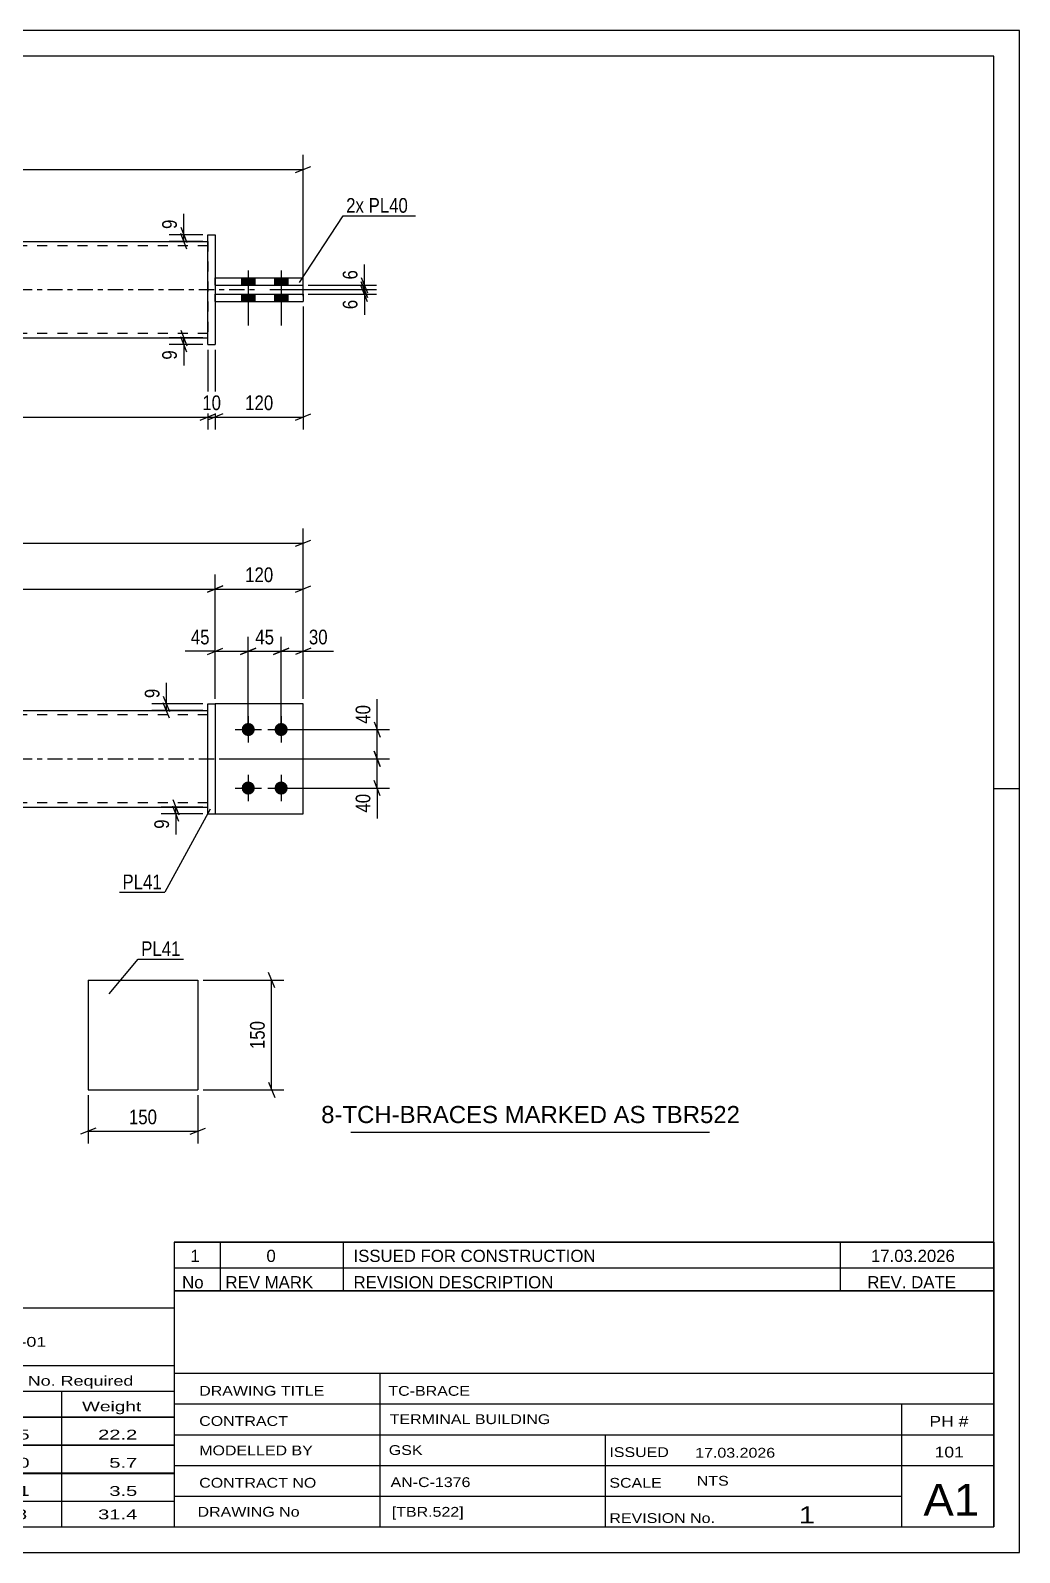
# Model space of a CAD drawing. Header units: millimetres. Extents: x 0 to 420, y 0 to 297.
# Drawn here: x 226.9 to 420, y 0 to 297 of the extents above; entities that cross this region are included whole.
import ezdxf

# ---------------------------------------------------------------- set-up
doc = ezdxf.new("R2010")
doc.units = ezdxf.units.MM
doc.linetypes.add('DXK_LINE_DOT2', pattern=[3.9198, 1.9599, -1.9599])
doc.linetypes.add('DXK_LINE_DOT3', pattern=[5.9187, 2.979, -0.9799, 0.9799, -0.9799])
doc.styles.add('Arial', font='ARIAL.TTF', dxfattribs={"height": 0.2})
doc.styles.add('Arial Narrow', font='ARIALN.TTF', dxfattribs={"height": 0.2})

# ---------------------------------------------------------------- blocks, each defined once
blk = doc.blocks.new('Unknown-581633028-1163')
at = {"color": 5, "linetype": 'Continuous'}
for p, q in [((420, 297), (0, 297)), ((420, 0), (420, 297)), ((415, 292), (5, 292)), ((415, 5), (415, 292)), ((420, 149), (415, 149)), ((5, 5), (415, 5)), ((0, 0), (420, 0))]:
    blk.add_line(p, q, dxfattribs=at)
blk = doc.blocks.new('Part-581633028-1810 - 1791')
at = {"color": 2, "linetype": 'Continuous'}
for p, q in [((127.78, 164.31), (261.59, 164.31)), ((127.78, 145.46), (261.59, 145.46))]:
    blk.add_line(p, q, dxfattribs=at)
at = {"color": 7, "linetype": 'DXK_LINE_DOT2'}
for p, q in [((127.78, 145.46), (127.78, 164.31)), ((261.59, 163.46), (127.78, 163.46)), ((261.59, 145.46), (261.59, 164.31)), ((261.59, 146.31), (127.78, 146.31))]:
    blk.add_line(p, q, dxfattribs=at)
at = {"color": 7, "linetype": 'DXK_LINE_DOT3'}
blk.add_line((117.78, 154.88), (271.59, 154.88), dxfattribs=at)
blk = doc.blocks.new('Part-581633028-1798 - 1791')
at = {"color": 7, "linetype": 'DXK_LINE_DOT2'}
for p, q in [((280.16, 165.6), (263.02, 165.6)), ((263.02, 165.6), (263.02, 144.17)), ((280.16, 144.17), (280.16, 165.6)), ((263.02, 144.17), (280.16, 144.17))]:
    blk.add_line(p, q, dxfattribs=at)
blk = doc.blocks.new('Part-581633028-1815 - 1791')
at = {"color": 2, "linetype": 'Continuous'}
for p, q in [((280.16, 165.6), (263.02, 165.6)), ((280.16, 144.17), (280.16, 165.6)), ((263.02, 144.17), (280.16, 144.17))]:
    blk.add_line(p, q, dxfattribs=at)
at = {"color": 7, "linetype": 'DXK_LINE_DOT2'}
blk.add_line((263.02, 165.6), (263.02, 144.17), dxfattribs=at)
blk = doc.blocks.new('Bolt-581633028-1800 - 1791')
at = {"linetype": 'Continuous'}
for points in [[(269.45, 161.88, -1), (269.45, 159.31, -1)], [(275.87, 161.88, -1), (275.87, 159.31, -1)], [(269.45, 150.46, -1), (269.45, 147.88, -1)], [(275.87, 150.46, -1), (275.87, 147.88, -1)]]:
    blk.add_hatch(color=1, dxfattribs=at).paths.add_polyline_path(points)
at = {"color": 1, "linetype": 'Continuous'}
for p, q in [((266.87, 160.6), (272.02, 160.6)), ((269.45, 163.17), (269.45, 158.03)), ((273.3, 160.6), (278.45, 160.6)), ((275.87, 163.17), (275.87, 158.03)), ((269.45, 151.74), (269.45, 146.6)), ((275.87, 151.74), (275.87, 146.6)), ((266.87, 149.17), (272.02, 149.17)), ((273.3, 149.17), (278.45, 149.17))]:
    blk.add_line(p, q, dxfattribs=at)
blk = doc.blocks.new('Part-581633028-1835 - 1791')
at = {"color": 2, "linetype": 'Continuous'}
for p, q in [((261.59, 165.6), (263.02, 165.6)), ((261.59, 144.17), (261.59, 165.6)), ((263.02, 165.6), (263.02, 144.17)), ((261.59, 144.17), (261.59, 144.17)), ((261.59, 144.17), (263.02, 144.17))]:
    blk.add_line(p, q, dxfattribs=at)
at = {"color": 7, "linetype": 'DXK_LINE_DOT2'}
for p, q in [((261.59, 165.6), (263.02, 165.6)), ((261.59, 144.17), (263.02, 144.17))]:
    blk.add_line(p, q, dxfattribs=at)
blk = doc.blocks.new('Part-581633028-2156 - 2128')
at = {"color": 2, "linetype": 'Continuous'}
for p, q in [((127.78, 255.85), (261.59, 255.85)), ((127.78, 236.99), (261.59, 236.99))]:
    blk.add_line(p, q, dxfattribs=at)
at = {"color": 7, "linetype": 'DXK_LINE_DOT2'}
for p, q in [((127.78, 236.99), (127.78, 255.85)), ((261.59, 255.85), (261.59, 236.99)), ((261.59, 254.99), (127.78, 254.99)), ((261.59, 237.85), (127.78, 237.85))]:
    blk.add_line(p, q, dxfattribs=at)
at = {"color": 7, "linetype": 'DXK_LINE_DOT3'}
blk.add_line((117.78, 246.42), (271.59, 246.42), dxfattribs=at)
blk = doc.blocks.new('Part-581633028-2134 - 2128')
at = {"color": 2, "linetype": 'Continuous'}
for p, q in [((263.02, 245.57), (280.16, 245.57)), ((263.02, 244.14), (263.02, 245.57)), ((263.02, 244.14), (263.02, 244.14)), ((263.02, 244.14), (280.16, 244.14)), ((280.16, 245.57), (280.16, 244.14))]:
    blk.add_line(p, q, dxfattribs=at)
at = {"color": 7, "linetype": 'DXK_LINE_DOT2'}
for p, q in [((263.02, 245.57), (280.16, 245.57)), ((263.02, 244.14), (280.16, 244.14))]:
    blk.add_line(p, q, dxfattribs=at)
blk = doc.blocks.new('Part-581633028-2139 - 2128')
at = {"color": 2, "linetype": 'Continuous'}
for p, q in [((263.02, 248.71), (280.16, 248.71)), ((263.02, 247.28), (263.02, 248.71)), ((263.02, 247.28), (263.02, 247.28)), ((263.02, 247.28), (280.16, 247.28)), ((280.16, 247.28), (280.16, 248.71))]:
    blk.add_line(p, q, dxfattribs=at)
at = {"color": 7, "linetype": 'DXK_LINE_DOT2'}
for p, q in [((263.02, 248.71), (280.16, 248.71)), ((263.02, 247.28), (280.16, 247.28))]:
    blk.add_line(p, q, dxfattribs=at)
blk = doc.blocks.new('Part-581633028-2151 - 2128')
at = {"color": 2, "linetype": 'Continuous'}
for p, q in [((261.59, 257.14), (261.59, 257.14)), ((261.59, 235.71), (261.59, 257.14)), ((261.59, 257.14), (263.02, 257.14)), ((263.02, 257.14), (263.02, 257.14)), ((263.02, 257.14), (263.02, 235.71)), ((261.59, 235.71), (263.02, 235.71)), ((261.59, 235.71), (261.59, 235.71)), ((263.02, 235.71), (263.02, 235.71))]:
    blk.add_line(p, q, dxfattribs=at)
at = {"color": 7, "linetype": 'DXK_LINE_DOT2'}
for p, q in [((261.59, 257.14), (263.02, 257.14)), ((261.59, 235.71), (263.02, 235.71)), ((263.02, 235.71), (263.02, 235.71))]:
    blk.add_line(p, q, dxfattribs=at)
blk = doc.blocks.new('Bolt-581633028-2157 - 2128')
at = {"linetype": 'Continuous'}
for points in [[(270.73, 248.71), (268.16, 248.71), (268.16, 247.28), (270.73, 247.28)], [(270.73, 248.71), (268.16, 248.71), (268.16, 247.28), (270.73, 247.28)], [(277.16, 248.71), (274.59, 248.71), (274.59, 247.28), (277.16, 247.28)], [(277.16, 248.71), (274.59, 248.71), (274.59, 247.28), (277.16, 247.28)], [(270.73, 245.57), (268.16, 245.57), (268.16, 244.14), (270.73, 244.14)], [(270.73, 245.57), (268.16, 245.57), (268.16, 244.14), (270.73, 244.14)], [(277.16, 245.57), (274.59, 245.57), (274.59, 244.14), (277.16, 244.14)], [(277.16, 245.57), (274.59, 245.57), (274.59, 244.14), (277.16, 244.14)]]:
    blk.add_hatch(color=1, dxfattribs=at).paths.add_polyline_path(points)
at = {"color": 1, "linetype": 'Continuous'}
for p, q in [((269.45, 250.14), (269.45, 239.42)), ((269.45, 250.14), (269.45, 239.42)), ((275.87, 250.14), (275.87, 239.42)), ((275.87, 250.14), (275.87, 239.42)), ((268.16, 248.71), (268.16, 247.28)), ((268.16, 248.71), (268.16, 247.28)), ((270.73, 248.71), (270.73, 247.28)), ((270.73, 248.71), (270.73, 247.28)), ((274.59, 248.71), (274.59, 247.28)), ((274.59, 248.71), (274.59, 247.28)), ((277.16, 248.71), (277.16, 247.28)), ((277.16, 248.71), (277.16, 247.28)), ((268.16, 245.57), (268.16, 244.14)), ((268.16, 245.57), (268.16, 244.14)), ((270.73, 245.57), (270.73, 244.14)), ((270.73, 245.57), (270.73, 244.14)), ((274.59, 245.57), (274.59, 244.14)), ((274.59, 245.57), (274.59, 244.14)), ((277.16, 245.57), (277.16, 244.14)), ((277.16, 245.57), (277.16, 244.14))]:
    blk.add_line(p, q, dxfattribs=at)
blk = doc.blocks.new('Part-581633028-1390 - 1374')
at = {"color": 2, "linetype": 'Continuous'}
for p, q in [((238.19, 111.69), (238.19, 90.26)), ((238.19, 111.69), (259.62, 111.69)), ((259.62, 111.69), (259.62, 90.26)), ((238.19, 90.26), (259.62, 90.26))]:
    blk.add_line(p, q, dxfattribs=at)
blk = doc.blocks.new('StraightDimension-581633028-2023 - 1791')
at = {"color": 7, "linetype": 'Continuous'}
for p, q in [((109.2, 166.6), (109.2, 199.79)), ((280.16, 166.6), (280.16, 199.79)), ((110.7, 197.54), (107.7, 196.34)), ((109.2, 196.94), (280.16, 196.94)), ((278.66, 196.34), (281.66, 197.54))]:
    blk.add_line(p, q, dxfattribs=at)
at = {"color": 0}
blk.add_wipeout([(198.94, 197.69), (198.94, 201.89), (190.43, 201.89), (190.43, 197.69)], dxfattribs=at)
at = {"color": 3, "style": 'Arial Narrow'}
blk.add_text('1197', height=2.863, dxfattribs=at).set_placement((191.03, 198.29))
blk = doc.blocks.new('StraightDimension-581633028-1842 - 1791')
at = {"color": 7, "linetype": 'Continuous'}
for p, q in [((252.87, 167.1), (254.07, 164.1)), ((260.59, 165.6), (250.62, 165.6)), ((260.59, 164.31), (250.62, 164.31)), ((254.07, 162.81), (252.87, 165.81)), ((253.47, 164.31), (253.47, 165.6))]:
    blk.add_line(p, q, dxfattribs=at)
at = {"color": 0}
blk.add_wipeout([(252.72, 169.15), (248.52, 169.15), (248.52, 166.12), (252.72, 166.12)], dxfattribs=at)
at = {"color": 7, "linetype": 'Continuous'}
blk.add_line((253.47, 165.6), (253.47, 169.68), dxfattribs=at)
blk.add_line((253.47, 165.6), (253.47, 169.68), dxfattribs=at)
at = {"color": 3, "style": 'Arial Narrow'}
blk.add_text('9', height=2.86, rotation=90.0002, dxfattribs=at).set_placement((252.12, 166.72))
blk = doc.blocks.new('StraightDimension-581633028-2043 - 1791')
at = {"color": 7, "linetype": 'Continuous'}
for p, q in [((263.02, 166.6), (263.02, 178.71)), ((269.45, 161.6), (269.45, 178.71)), ((261.52, 175.26), (264.52, 176.46)), ((263.02, 175.86), (269.45, 175.86)), ((270.95, 176.46), (267.95, 175.26))]:
    blk.add_line(p, q, dxfattribs=at)
at = {"color": 0}
blk.add_wipeout([(262.49, 176.61), (262.49, 180.81), (257.64, 180.81), (257.64, 176.61)], dxfattribs=at)
at = {"color": 7, "linetype": 'Continuous'}
blk.add_line((263.02, 175.86), (257.11, 175.86), dxfattribs=at)
blk.add_line((263.02, 175.86), (257.11, 175.86), dxfattribs=at)
at = {"color": 3, "style": 'Arial Narrow'}
blk.add_text('45', height=2.863, dxfattribs=at).set_placement((258.24, 177.21))
blk = doc.blocks.new('StraightDimension-581633028-1851 - 1791')
at = {"color": 7, "linetype": 'Continuous'}
for p, q in [((254.73, 146.96), (255.93, 143.96)), ((255.93, 142.67), (254.73, 145.67)), ((260.59, 145.46), (252.48, 145.46)), ((260.59, 144.17), (252.48, 144.17)), ((255.33, 144.17), (255.33, 145.46))]:
    blk.add_line(p, q, dxfattribs=at)
at = {"color": 0}
blk.add_wipeout([(254.58, 143.65), (250.38, 143.65), (250.38, 140.62), (254.58, 140.62)], dxfattribs=at)
at = {"color": 7, "linetype": 'Continuous'}
blk.add_line((255.33, 144.17), (255.33, 140.09), dxfattribs=at)
blk.add_line((255.33, 144.17), (255.33, 140.09), dxfattribs=at)
at = {"color": 3, "style": 'Arial Narrow'}
blk.add_text('9', height=2.86, rotation=90.0002, dxfattribs=at).set_placement((253.98, 141.22))
blk = doc.blocks.new('StraightDimension-581633028-2059 - 1791')
at = {"color": 7, "linetype": 'Continuous'}
for p, q in [((269.45, 161.6), (269.45, 178.71)), ((275.87, 161.6), (275.87, 178.71)), ((267.95, 175.26), (270.95, 176.46)), ((269.45, 175.86), (275.87, 175.86)), ((277.37, 176.46), (274.37, 175.26))]:
    blk.add_line(p, q, dxfattribs=at)
at = {"color": 0}
blk.add_wipeout([(275.09, 176.61), (275.09, 180.81), (270.23, 180.81), (270.23, 176.61)], dxfattribs=at)
at = {"color": 3, "style": 'Arial Narrow'}
blk.add_text('45', height=2.863, dxfattribs=at).set_placement((270.83, 177.21))
blk = doc.blocks.new('StraightDimension-581633028-1954 - 1791')
at = {"color": 7, "linetype": 'Continuous'}
for p, q in [((263.02, 166.6), (263.02, 190.86)), ((280.16, 166.6), (280.16, 190.86)), ((264.52, 188.61), (261.52, 187.41)), ((263.02, 188.01), (280.16, 188.01)), ((278.66, 187.41), (281.66, 188.61))]:
    blk.add_line(p, q, dxfattribs=at)
at = {"color": 0}
blk.add_wipeout([(274.93, 188.76), (274.93, 192.96), (268.25, 192.96), (268.25, 188.76)], dxfattribs=at)
at = {"color": 3, "style": 'Arial Narrow'}
blk.add_text('120', height=2.863, dxfattribs=at).set_placement((268.85, 189.36))
blk = doc.blocks.new('StraightDimension-581633028-1973 - 1791')
at = {"color": 7, "linetype": 'Continuous'}
for p, q in [((126.35, 155.88), (126.35, 190.86)), ((263.02, 166.6), (263.02, 190.86)), ((127.85, 188.61), (124.85, 187.41)), ((126.35, 188.01), (263.02, 188.01)), ((261.52, 187.41), (264.52, 188.61))]:
    blk.add_line(p, q, dxfattribs=at)
at = {"color": 0}
blk.add_wipeout([(198.02, 188.76), (198.02, 192.96), (191.34, 192.96), (191.34, 188.76)], dxfattribs=at)
at = {"color": 3, "style": 'Arial Narrow'}
blk.add_text('957', height=2.863, dxfattribs=at).set_placement((191.94, 189.36))
blk = doc.blocks.new('StraightDimension-581633028-2004 - 1791')
at = {"color": 7, "linetype": 'Continuous'}
for p, q in [((276.87, 160.6), (297.03, 160.6)), ((294.03, 162.1), (295.23, 159.1)), ((294.63, 154.88), (294.63, 160.6)), ((264.02, 154.88), (297.03, 154.88)), ((295.23, 153.38), (294.03, 156.38))]:
    blk.add_line(p, q, dxfattribs=at)
at = {"color": 0}
blk.add_wipeout([(293.88, 165.98), (289.68, 165.98), (289.68, 161.12), (293.88, 161.12)], dxfattribs=at)
at = {"color": 7, "linetype": 'Continuous'}
blk.add_line((294.63, 160.6), (294.63, 166.51), dxfattribs=at)
blk.add_line((294.63, 160.6), (294.63, 166.51), dxfattribs=at)
at = {"color": 3, "style": 'Arial Narrow'}
blk.add_text('40', height=2.863, rotation=90.0002, dxfattribs=at).set_placement((293.28, 161.72))
blk = doc.blocks.new('StraightDimension-581633028-2072 - 1791')
at = {"color": 7, "linetype": 'Continuous'}
for p, q in [((275.87, 161.6), (275.87, 178.71)), ((280.16, 166.6), (280.16, 178.71)), ((274.37, 175.26), (277.37, 176.46)), ((275.87, 175.86), (280.16, 175.86)), ((281.66, 176.46), (278.66, 175.26))]:
    blk.add_line(p, q, dxfattribs=at)
at = {"color": 0}
blk.add_wipeout([(285.54, 176.61), (285.54, 180.81), (280.69, 180.81), (280.69, 176.61)], dxfattribs=at)
at = {"color": 7, "linetype": 'Continuous'}
blk.add_line((280.16, 175.86), (286.07, 175.86), dxfattribs=at)
blk.add_line((280.16, 175.86), (286.07, 175.86), dxfattribs=at)
at = {"color": 3, "style": 'Arial Narrow'}
blk.add_text('30', height=2.863, dxfattribs=at).set_placement((281.29, 177.21))
blk = doc.blocks.new('StraightDimension-581633028-2013 - 1791')
at = {"color": 7, "linetype": 'Continuous'}
for p, q in [((264.02, 154.88), (297.03, 154.88)), ((294.03, 156.38), (295.23, 153.38)), ((294.63, 149.17), (294.63, 154.88)), ((276.87, 149.17), (297.03, 149.17)), ((295.23, 147.67), (294.03, 150.67))]:
    blk.add_line(p, q, dxfattribs=at)
at = {"color": 0}
blk.add_wipeout([(293.88, 148.65), (289.68, 148.65), (289.68, 143.79), (293.88, 143.79)], dxfattribs=at)
at = {"color": 7, "linetype": 'Continuous'}
blk.add_line((294.63, 149.17), (294.63, 143.26), dxfattribs=at)
blk.add_line((294.63, 149.17), (294.63, 143.26), dxfattribs=at)
at = {"color": 3, "style": 'Arial Narrow'}
blk.add_text('40', height=2.863, rotation=90.0002, dxfattribs=at).set_placement((293.28, 144.39))
blk = doc.blocks.new('StraightDimension-581633028-2273 - 2128')
at = {"color": 7, "linetype": 'Continuous'}
for p, q in [((127.78, 234.71), (127.78, 219.16)), ((261.59, 234.71), (261.59, 219.16)), ((129.28, 222.16), (126.28, 220.96)), ((127.78, 221.56), (261.59, 221.56)), ((260.09, 220.96), (263.09, 222.16))]:
    blk.add_line(p, q, dxfattribs=at)
at = {"color": 0}
blk.add_wipeout([(198.02, 222.31), (198.02, 226.51), (191.34, 226.51), (191.34, 222.31)], dxfattribs=at)
at = {"color": 3, "style": 'Arial Narrow'}
blk.add_text('937', height=2.863, dxfattribs=at).set_placement((191.94, 222.91))
blk = doc.blocks.new('StraightDimension-581633028-2185 - 2128')
at = {"color": 7, "linetype": 'Continuous'}
for p, q in [((256.26, 258.64), (257.46, 255.64)), ((260.59, 257.14), (254.01, 257.14)), ((260.59, 255.85), (254.01, 255.85)), ((257.46, 254.35), (256.26, 257.35)), ((256.86, 255.85), (256.86, 257.14))]:
    blk.add_line(p, q, dxfattribs=at)
at = {"color": 0}
blk.add_wipeout([(256.11, 260.69), (251.91, 260.69), (251.91, 257.66), (256.11, 257.66)], dxfattribs=at)
at = {"color": 7, "linetype": 'Continuous'}
blk.add_line((256.86, 257.14), (256.86, 261.22), dxfattribs=at)
blk.add_line((256.86, 257.14), (256.86, 261.22), dxfattribs=at)
at = {"color": 3, "style": 'Arial Narrow'}
blk.add_text('9', height=2.86, rotation=90.0002, dxfattribs=at).set_placement((255.51, 258.26))
blk = doc.blocks.new('StraightDimension-581633028-2196 - 2128')
at = {"color": 7, "linetype": 'Continuous'}
for p, q in [((281.16, 247.28), (294.51, 247.28)), ((291.51, 248.78), (292.71, 245.78)), ((292.71, 244.92), (291.51, 247.92)), ((292.11, 246.42), (292.11, 247.28)), ((273.66, 246.42), (294.51, 246.42))]:
    blk.add_line(p, q, dxfattribs=at)
at = {"color": 0}
blk.add_wipeout([(291.36, 250.83), (287.16, 250.83), (287.16, 247.81), (291.36, 247.81)], dxfattribs=at)
at = {"color": 7, "linetype": 'Continuous'}
blk.add_line((292.11, 247.28), (292.11, 251.36), dxfattribs=at)
blk.add_line((292.11, 247.28), (292.11, 251.36), dxfattribs=at)
at = {"color": 3, "style": 'Arial Narrow'}
blk.add_text('6', height=2.86, rotation=90.0002, dxfattribs=at).set_placement((290.76, 248.41))
blk = doc.blocks.new('StraightDimension-581633028-2205 - 2128')
at = {"color": 7, "linetype": 'Continuous'}
for p, q in [((291.51, 247.92), (292.71, 244.92)), ((292.71, 244.07), (291.51, 247.07)), ((273.66, 246.42), (294.51, 246.42)), ((281.16, 245.57), (294.51, 245.57)), ((292.11, 245.57), (292.11, 246.42))]:
    blk.add_line(p, q, dxfattribs=at)
at = {"color": 0}
blk.add_wipeout([(291.36, 245.04), (287.16, 245.04), (287.16, 242.01), (291.36, 242.01)], dxfattribs=at)
at = {"color": 7, "linetype": 'Continuous'}
blk.add_line((292.11, 245.57), (292.11, 241.49), dxfattribs=at)
blk.add_line((292.11, 245.57), (292.11, 241.49), dxfattribs=at)
at = {"color": 3, "style": 'Arial Narrow'}
blk.add_text('6', height=2.86, rotation=90.0002, dxfattribs=at).set_placement((290.76, 242.61))
blk = doc.blocks.new('StraightDimension-581633028-2225 - 2128')
at = {"color": 7, "linetype": 'Continuous'}
for p, q in [((256.26, 238.49), (257.46, 235.49)), ((260.59, 236.99), (254.01, 236.99)), ((260.59, 235.71), (254.01, 235.71)), ((257.46, 234.21), (256.26, 237.21)), ((256.86, 235.71), (256.86, 236.99))]:
    blk.add_line(p, q, dxfattribs=at)
at = {"color": 0}
blk.add_wipeout([(256.11, 235.18), (251.91, 235.18), (251.91, 232.16), (256.11, 232.16)], dxfattribs=at)
at = {"color": 7, "linetype": 'Continuous'}
blk.add_line((256.86, 235.71), (256.86, 231.63), dxfattribs=at)
blk.add_line((256.86, 235.71), (256.86, 231.63), dxfattribs=at)
at = {"color": 3, "style": 'Arial Narrow'}
blk.add_text('9', height=2.86, rotation=90.0002, dxfattribs=at).set_placement((255.51, 232.76))
blk = doc.blocks.new('StraightDimension-581633028-2235 - 2128')
at = {"color": 7, "linetype": 'Continuous'}
for p, q in [((280.16, 243.14), (280.16, 219.16)), ((263.02, 234.71), (263.02, 219.16)), ((264.52, 222.16), (261.52, 220.96)), ((263.02, 221.56), (280.16, 221.56)), ((278.66, 220.96), (281.66, 222.16))]:
    blk.add_line(p, q, dxfattribs=at)
at = {"color": 0}
blk.add_wipeout([(274.93, 222.31), (274.93, 226.51), (268.25, 226.51), (268.25, 222.31)], dxfattribs=at)
at = {"color": 3, "style": 'Arial Narrow'}
blk.add_text('120', height=2.863, dxfattribs=at).set_placement((268.85, 222.91))
blk = doc.blocks.new('StraightDimension-581633028-2245 - 2128')
at = {"color": 7, "linetype": 'Continuous'}
for p, q in [((261.59, 234.71), (261.59, 219.16)), ((263.02, 234.71), (263.02, 219.16)), ((260.09, 220.96), (263.09, 222.16)), ((264.52, 222.16), (261.52, 220.96)), ((261.59, 221.56), (263.02, 221.56))]:
    blk.add_line(p, q, dxfattribs=at)
at = {"color": 0}
blk.add_wipeout([(264.73, 222.31), (264.73, 226.51), (259.88, 226.51), (259.88, 222.31)], dxfattribs=at)
at = {"color": 3, "style": 'Arial Narrow'}
blk.add_text('10', height=2.863, dxfattribs=at).set_placement((260.48, 222.91))
blk = doc.blocks.new('StraightDimension-581633028-2282 - 2128')
at = {"color": 7, "linetype": 'Continuous'}
for p, q in [((110.7, 270.46), (107.7, 269.26)), ((109.2, 245.14), (109.2, 272.71)), ((278.66, 269.26), (281.66, 270.46)), ((280.16, 245.14), (280.16, 272.71)), ((109.2, 269.86), (280.16, 269.86))]:
    blk.add_line(p, q, dxfattribs=at)
at = {"color": 0}
blk.add_wipeout([(198.94, 270.61), (198.94, 274.81), (190.43, 274.81), (190.43, 270.61)], dxfattribs=at)
at = {"color": 3, "style": 'Arial Narrow'}
blk.add_text('1197', height=2.863, dxfattribs=at).set_placement((191.03, 271.21))
blk = doc.blocks.new('StraightDimension-581633028-1392 - 1374')
at = {"color": 7, "linetype": 'Continuous'}
for p, q in [((238.19, 89.26), (238.19, 79.82)), ((259.62, 89.26), (259.62, 79.82)), ((239.69, 82.82), (236.69, 81.62)), ((238.19, 82.22), (259.62, 82.22)), ((258.12, 81.62), (261.12, 82.82))]:
    blk.add_line(p, q, dxfattribs=at)
at = {"color": 0}
blk.add_wipeout([(252.25, 82.97), (252.25, 87.17), (245.56, 87.17), (245.56, 82.97)], dxfattribs=at)
at = {"color": 3, "style": 'Arial Narrow'}
blk.add_text('150', height=2.863, dxfattribs=at).set_placement((246.16, 83.57))
blk = doc.blocks.new('StraightDimension-581633028-1397 - 1374')
at = {"color": 7, "linetype": 'Continuous'}
for p, q in [((274.61, 110.19), (273.41, 113.19)), ((260.62, 111.69), (276.41, 111.69)), ((274.01, 90.26), (274.01, 111.69)), ((260.62, 90.26), (276.41, 90.26)), ((273.41, 91.76), (274.61, 88.76))]:
    blk.add_line(p, q, dxfattribs=at)
at = {"color": 0}
blk.add_wipeout([(273.26, 104.32), (269.06, 104.32), (269.06, 97.64), (273.26, 97.64)], dxfattribs=at)
at = {"color": 3, "style": 'Arial Narrow'}
blk.add_text('150', height=2.863, rotation=90.0002, dxfattribs=at).set_placement((272.66, 98.24))
blk = doc.blocks.new('Unknown-581633028-3380')
at = {"color": 7, "linetype": 'Continuous'}
for p, q in [((95, 47.75), (255, 47.75)), ((95, 36.5), (95, 47.75)), ((255, 47.75), (255, 36.5)), ((95, 36.5), (255, 36.5)), ((95, 36.5), (95, 31.5)), ((255, 36.5), (255, 31.5)), ((95, 31.5), (255, 31.5)), ((95, 31.5), (95, 26.5)), ((119, 31.5), (119, 26.5)), ((154.5, 31.5), (154.5, 26.5)), ((180.5, 31.5), (180.5, 26.5)), ((193.5, 31.5), (193.5, 26.5)), ((211, 31.5), (211, 26.5)), ((233, 31.5), (233, 26.5)), ((255, 31.5), (255, 26.5)), ((95, 26.5), (255, 26.5)), ((95, 26.45), (95, 21.05)), ((95, 26.45), (255, 26.45)), ((119, 26.5), (119, 21)), ((154.5, 26.5), (154.5, 21)), ((180.5, 26.5), (180.5, 21)), ((193.5, 26.5), (193.5, 21)), ((211, 26.5), (211, 21)), ((233, 26.5), (233, 21)), ((255, 26.45), (255, 21.05)), ((95, 21.05), (255, 21.05)), ((95, 20.95), (95, 15.55)), ((95, 20.95), (255, 20.95)), ((119, 21), (119, 15.5)), ((154.5, 21), (154.5, 15.5)), ((180.5, 21), (180.5, 15.5)), ((193.5, 21), (193.5, 15.5)), ((211, 21), (211, 15.5)), ((233, 21), (233, 15.5)), ((255, 20.95), (255, 15.55)), ((95, 15.55), (255, 15.55)), ((95, 15.45), (95, 10.05)), ((95, 15.45), (255, 15.45)), ((119, 15.5), (119, 10)), ((154.5, 15.5), (154.5, 10)), ((180.5, 15.5), (180.5, 10)), ((193.5, 15.5), (193.5, 10)), ((211, 15.5), (211, 10)), ((233, 15.5), (233, 10)), ((255, 15.45), (255, 10.05)), ((95, 10.05), (255, 10.05)), ((95, 10), (255, 10)), ((95, 10), (95, 5)), ((211, 10), (211, 5)), ((233, 10), (233, 5)), ((255, 10), (255, 5)), ((95, 5), (255, 5))]:
    blk.add_line(p, q, dxfattribs=at)
at = {"color": 7, "style": 'Arial Narrow'}
for s, height, width, p in [('GENERAL NOTES & WELD DETAILS :', 2.8633, 1.4, (96.15, 40.06)), ('REFER TYP DRAWING TYP-01', 1.9089, 1.6, (179.7, 40.16)), ("MATERIAL LIST FOR ASSEMBLY MK'D", 1.9089, 1.6, (96.15, 32.56)), ('TBR522', 1.909, 1.794707, (187.59, 32.47)), ('8', 1.91, 1.794707, (217.08, 32.56)), ('No. Required', 1.9089, 1.6, (226.41, 32.56)), ('Mark', 1.909, 1.7, (96.34, 27.5)), ('Profile', 1.909, 1.7, (129.41, 27.5)), ('Material', 1.909, 1.7, (159.54, 27.56)), ('No.', 1.909, 1.7, (184.5, 27.56)), ('Length', 1.909, 1.7, (195, 27.56)), ('Area', 1.909, 1.7, (217.5, 27.56)), ('Weight', 1.909, 1.7, (237, 27.56))]:
    blk.add_text(s, height=height, dxfattribs=dict(at, width=width)).set_placement(p)
at = {"color": 7, "linetype": 'Continuous', "style": 'Arial Narrow'}
for s, height, width, p in [('TBR522', 1.909, 1.794707, (96.5, 22.06)), ('SHS132*6', 1.909, 1.794707, (121, 22.06)), ('E350', 1.909, 1.794707, (160.74, 22.06)), ('1', 1.91, 1.794707, (184.86, 22.06)), ('937', 1.909, 1.794707, (199.77, 22.06)), ('0.5', 1.909, 1.794707, (221.32, 22.06)), ('22.2', 1.909, 1.794707, (240.14, 22.06)), ('PL40', 1.909, 1.794707, (96.5, 16.56)), ('PL10*120', 1.909, 1.794707, (121, 16.56)), ('E350', 1.909, 1.794707, (160.74, 16.56)), ('4', 1.91, 1.794707, (184.86, 16.56)), ('150', 1.909, 1.794707, (199.77, 16.56)), ('0.0', 1.909, 1.794707, (221.32, 16.56)), ('5.7', 1.909, 1.794707, (242.33, 16.56)), ('PL41', 1.909, 1.794707, (96.5, 11.06)), ('PL10*150', 1.909, 1.794707, (121, 11.06)), ('E350', 1.909, 1.794707, (160.74, 11.06)), ('2', 1.91, 1.794707, (184.86, 11.06)), ('150', 1.909, 1.794707, (199.77, 11.06)), ('0.1', 1.909, 1.794707, (221.32, 11.06)), ('3.5', 1.909, 1.794707, (242.33, 11.06)), ('Total', 1.909, 1.7, (197.33, 6.5)), ('0.8', 1.909, 1.794707, (220.83, 6.5)), ('31.4', 1.909, 1.794707, (240.14, 6.5))]:
    blk.add_text(s, height=height, dxfattribs=dict(at, width=width)).set_placement(p)
blk = doc.blocks.new('Unknown-581633028-3378')
at = {"color": 7, "linetype": 'Continuous'}
for p, q in [((255, 51.05), (255, 5)), ((255, 51.05), (415, 51.05)), ((415, 51), (415, 5)), ((255, 35), (415, 35)), ((295.14, 35), (295.14, 5)), ((255, 29), (415, 29)), ((397, 5.05), (397, 29.05)), ((255, 23), (415, 23)), ((339.14, 23), (339.14, 5)), ((255, 17), (415, 17)), ((255, 11), (397, 11)), ((255, 5), (415, 5))]:
    blk.add_line(p, q, dxfattribs=at)
at = {"color": 7, "style": 'Arial Narrow'}
for s, height, width, p in [('DRAWING TITLE', 1.9089, 1.425378, (259.88, 30.61)), ('TC-BRACE', 1.909, 1.425378, (296.81, 30.59)), ('TERMINAL BUILDING', 1.9089, 1.425378, (297.06, 25.07)), ('CONTRACT', 1.909, 1.425378, (259.88, 24.71)), ('MODELLED BY', 1.9089, 1.425378, (259.88, 18.98)), ('GSK', 1.909, 1.425378, (296.88, 19.04)), ('ISSUED', 1.909, 1.425378, (339.94, 18.64)), ('17.03.2026', 1.909, 1.425378, (356.69, 18.52)), ('CONTRACT NO', 1.9089, 1.425378, (259.88, 12.66)), ('AN-C-1376', 1.909, 1.425378, (297.23, 12.78)), ('SCALE', 1.909, 1.425378, (339.94, 12.65)), ('A1', 6.204, 1.25, (401.24, 7.2)), ('DRAWING No', 1.909, 1.425378, (259.56, 7)), ('[TBR.522]', 1.909, 1.425378, (297.46, 6.99)), ('1', 3.34, 1.5, (376.91, 5.68)), ('REVISION No.', 1.9089, 1.425378, (339.94, 5.77))]:
    blk.add_text(s, height=height, dxfattribs=dict(at, width=width)).set_placement(p)
at = {"color": 7, "linetype": 'Continuous', "style": 'Arial Narrow'}
for s, height, width, p in [('PH #', 2.1, 1.42538, (402.4, 24.55)), ('101', 2.1, 1.42538, (403.41, 18.55)), ('NTS', 1.909, 1.425378, (357, 13.05))]:
    blk.add_text(s, height=height, dxfattribs=dict(at, width=width)).set_placement(p)
blk = doc.blocks.new('Unknown-581633028-3379')
at = {"color": 7, "linetype": 'Continuous'}
for p, q in [((255, 60.55), (415, 60.55)), ((415, 60.55), (255, 60.55)), ((255, 60.55), (255, 55.55)), ((264, 60.55), (264, 55.55)), ((288, 60.55), (288, 55.55)), ((385, 60.55), (385, 55.55)), ((415, 60.55), (415, 55.55)), ((255, 55.55), (415, 55.55)), ((255, 55.55), (255, 51.05)), ((255, 55.55), (415, 55.55)), ((264, 55.55), (264, 51.05)), ((288, 55.55), (288, 51.05)), ((385, 55.55), (385, 51.05)), ((415, 55.55), (415, 51.05)), ((415, 51.05), (255, 51.05))]:
    blk.add_line(p, q, dxfattribs=at)
at = {"color": 7, "linetype": 'Continuous', "style": 'Arial Narrow'}
for s, height, width, p in [('1', 2.39, 1.196471, (258.16, 56.7)), ('0', 2.39, 1.196471, (273, 56.7)), ('ISSUED FOR CONSTRUCTION', 2.3861, 1.196471, (290, 56.7)), ('17.03.2026', 2.386, 1.196471, (391, 56.7)), ('No', 2.386, 1.2, (256.54, 51.55)), ('REV MARK', 2.386, 1.2, (265, 51.55)), ('REVISION DESCRIPTION', 2.3861, 1.2, (290, 51.55)), ('REV. DATE', 2.386, 1.2, (390.28, 51.55))]:
    blk.add_text(s, height=height, dxfattribs=dict(at, width=width)).set_placement(p)
blk = doc.blocks.new('Unknown-581633028-3381')
at = {"color": 7, "linetype": 'Continuous'}
blk.add_line((289.5, 82.05), (359.5, 82.05), dxfattribs=at)
at = {"color": 7, "style": 'Arial'}
blk.add_text('8-TCH-BRACES MARKED AS TBR522', height=3.3428, dxfattribs=at).set_placement((283.69, 83.8))
blk = doc.blocks.new('Mark-581633028-1831 - 1791')
at = {"color": 0}
blk.add_wipeout([(252.58, 129.44), (252.58, 132.44), (244.9, 132.44), (244.9, 129.44)], dxfattribs=at)
blk.add_wipeout([(252.58, 129.44), (252.58, 132.44), (244.9, 132.44), (244.9, 129.44)], dxfattribs=at)
at = {"color": 30, "linetype": 'Continuous'}
for p in [(262.03, 145.04), (244.3, 128.84)]:
    blk.add_line(p, (253.18, 128.84), dxfattribs=at)
at = {"color": 3, "style": 'Arial Narrow'}
blk.add_text('PL41', height=2.863, dxfattribs=at).set_placement((244.9, 129.44))
blk = doc.blocks.new('MarkSet-581633028-2341 - 2128')
at = {"color": 0}
blk.add_wipeout([(292.04, 261.43), (292.04, 264.43), (288.56, 264.43), (288.56, 261.43)], dxfattribs=at)
blk.add_wipeout([(292.04, 261.43), (292.04, 264.43), (288.56, 264.43), (288.56, 261.43)], dxfattribs=at)
at = {"color": 30, "linetype": 'Continuous'}
blk.add_line((279.48, 247.85), (287.96, 260.83), dxfattribs=at)
at = {"color": 0}
blk.add_wipeout([(300.61, 261.43), (300.61, 264.43), (292.94, 264.43), (292.94, 261.43)], dxfattribs=at)
blk.add_wipeout([(300.61, 261.43), (300.61, 264.43), (292.94, 264.43), (292.94, 261.43)], dxfattribs=at)
at = {"color": 30, "linetype": 'Continuous'}
blk.add_line((287.96, 260.83), (302.11, 260.83), dxfattribs=at)
at = {"color": 3, "style": 'Arial Narrow'}
for s, p in [('2x', (288.56, 261.43)), ('PL40', (292.94, 261.43))]:
    blk.add_text(s, height=2.863, dxfattribs=at).set_placement(p)
blk = doc.blocks.new('Mark-581633028-1386 - 1374')
at = {"color": 0}
blk.add_wipeout([(256.23, 116.4), (256.23, 119.4), (248.56, 119.4), (248.56, 116.4)], dxfattribs=at)
blk.add_wipeout([(256.23, 116.4), (256.23, 119.4), (248.56, 119.4), (248.56, 116.4)], dxfattribs=at)
at = {"color": 30, "linetype": 'Continuous'}
for p, q in [((242.29, 109.05), (247.96, 115.8)), ((247.96, 115.8), (256.83, 115.8))]:
    blk.add_line(p, q, dxfattribs=at)
at = {"color": 3, "style": 'Arial Narrow'}
blk.add_text('PL41', height=2.863, dxfattribs=at).set_placement((248.56, 116.4))

msp = doc.modelspace()

# ---------------------------------------------------------------- block references
for name in ['Unknown-581633028-1163', 'Part-581633028-2156 - 2128', 'Part-581633028-2151 - 2128', 'Bolt-581633028-2157 - 2128', 'Part-581633028-2139 - 2128', 'Part-581633028-2134 - 2128', 'Part-581633028-1810 - 1791', 'Part-581633028-1835 - 1791', 'Part-581633028-1798 - 1791', 'Part-581633028-1815 - 1791', 'Bolt-581633028-1800 - 1791', 'Part-581633028-1390 - 1374', 'Unknown-581633028-3381', 'Unknown-581633028-3379', 'Unknown-581633028-3378', 'Unknown-581633028-3380']:
    msp.add_blockref(name, (0, 0))

# ---------------------------------------------------------------- next in the draw order: block references
for name in ['StraightDimension-581633028-2185 - 2128', 'StraightDimension-581633028-2196 - 2128', 'StraightDimension-581633028-2273 - 2128', 'StraightDimension-581633028-2023 - 1791', 'StraightDimension-581633028-1851 - 1791', 'Mark-581633028-1386 - 1374', 'StraightDimension-581633028-1392 - 1374']:
    msp.add_blockref(name, (0, 0))

# ---------------------------------------------------------------- next in the draw order: block references
for name in ['StraightDimension-581633028-2205 - 2128', 'StraightDimension-581633028-2225 - 2128', 'StraightDimension-581633028-1842 - 1791', 'Mark-581633028-1831 - 1791', 'StraightDimension-581633028-1397 - 1374']:
    msp.add_blockref(name, (0, 0))

# ---------------------------------------------------------------- next in the draw order: block references
for name in ['StraightDimension-581633028-2282 - 2128', 'StraightDimension-581633028-2235 - 2128', 'StraightDimension-581633028-2043 - 1791']:
    msp.add_blockref(name, (0, 0))

# ---------------------------------------------------------------- next in the draw order: block references
for name in ['MarkSet-581633028-2341 - 2128', 'StraightDimension-581633028-2245 - 2128', 'StraightDimension-581633028-2059 - 1791']:
    msp.add_blockref(name, (0, 0))

# ---------------------------------------------------------------- next in the draw order: block references
msp.add_blockref('StraightDimension-581633028-1954 - 1791', (0, 0))

# ---------------------------------------------------------------- next in the draw order: block references
msp.add_blockref('StraightDimension-581633028-1973 - 1791', (0, 0))

# ---------------------------------------------------------------- next in the draw order: block references
msp.add_blockref('StraightDimension-581633028-2004 - 1791', (0, 0))

# ---------------------------------------------------------------- next in the draw order: block references
for name in ['StraightDimension-581633028-2072 - 1791', 'StraightDimension-581633028-2013 - 1791']:
    msp.add_blockref(name, (0, 0))

doc.saveas('drawing.dxf')
